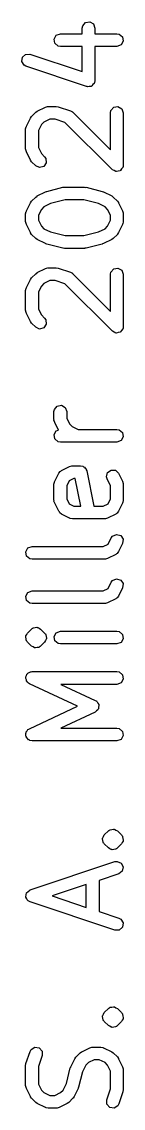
# Model space of a CAD drawing. Extents: x 79.4 to 120.6, y -134.6 to -65.4.
# Drawn here: x 119.33 to 120.53, y -116.55 to -103.73 of the extents above; entities that cross this region are included whole.
import ezdxf

# ---------------------------------------------------------------- set-up
doc = ezdxf.new("R2010")
doc.units = 0
doc.layers.add('BLACK', color=7, linetype='CONTINUOUS')

msp = doc.modelspace()

# ---------------------------------------------------------------- linework, layer by layer
at = {"layer": 'BLACK', "linetype": 'CONTINUOUS'}
for p, q in [((120.044, -103.803), (120.049, -103.777)), ((120.044, -103.871), (120.044, -103.803)), ((120.049, -103.777), (120.082, -103.738)), ((120.082, -103.738), (120.132, -103.729)), ((120.132, -103.729), (120.176, -103.755)), ((120.176, -103.755), (120.194, -103.803)), ((120.194, -103.803), (120.194, -103.871)), ((119.712, -103.933), (119.738, -103.888)), ((119.721, -103.983), (119.712, -103.933)), ((119.738, -103.888), (119.786, -103.871)), ((119.786, -103.871), (120.044, -103.871)), ((120.194, -103.871), (120.452, -103.871)), ((120.452, -103.871), (120.478, -103.875)), ((120.478, -103.875), (120.517, -103.908)), ((120.517, -103.908), (120.526, -103.959)), ((119.76, -104.016), (119.721, -103.983)), ((119.786, -104.021), (119.76, -104.016)), ((120.044, -104.021), (119.786, -104.021)), ((120.044, -104.318), (120.044, -104.021)), ((120.452, -104.021), (120.194, -104.021)), ((120.194, -104.021), (120.194, -104.422)), ((120.501, -104.003), (120.452, -104.021)), ((120.526, -103.959), (120.501, -104.003)), ((119.331, -104.199), (119.339, -104.148)), ((119.339, -104.148), (119.377, -104.114)), ((119.377, -104.114), (119.428, -104.113)), ((119.428, -104.113), (120.044, -104.318)), ((119.358, -104.243), (119.331, -104.199)), ((119.381, -104.255), (119.358, -104.243)), ((120.095, -104.493), (119.381, -104.255)), ((120.19, -104.448), (120.186, -104.452)), ((120.194, -104.422), (120.19, -104.448)), ((120.101, -104.493), (120.095, -104.493)), ((120.106, -104.496), (120.101, -104.493)), ((120.126, -104.492), (120.106, -104.496)), ((120.147, -104.492), (120.126, -104.492)), ((120.151, -104.488), (120.147, -104.492)), ((120.157, -104.487), (120.151, -104.488)), ((120.17, -104.471), (120.157, -104.487)), ((120.185, -104.458), (120.17, -104.471)), ((120.186, -104.452), (120.185, -104.458)), ((119.447, -104.845), (119.495, -104.797)), ((119.495, -104.797), (119.513, -104.785)), ((119.513, -104.785), (119.514, -104.783)), ((119.514, -104.783), (119.609, -104.736)), ((119.609, -104.736), (119.634, -104.728)), ((119.634, -104.728), (119.639, -104.729)), ((119.639, -104.729), (119.643, -104.728)), ((119.643, -104.728), (119.738, -104.728)), ((119.738, -104.728), (119.76, -104.732)), ((119.76, -104.732), (119.762, -104.732)), ((119.762, -104.732), (119.905, -104.779)), ((119.905, -104.779), (119.928, -104.792)), ((119.928, -104.792), (119.93, -104.796)), ((119.93, -104.796), (119.934, -104.797)), ((119.934, -104.797), (120.377, -105.241)), ((120.377, -104.803), (120.382, -104.777)), ((120.377, -105.241), (120.377, -104.803)), ((120.382, -104.777), (120.415, -104.738)), ((120.415, -104.738), (120.465, -104.729)), ((120.465, -104.729), (120.51, -104.755)), ((120.51, -104.755), (120.527, -104.803)), ((120.527, -104.803), (120.527, -105.422)), ((119.385, -104.96), (119.433, -104.865)), ((119.385, -104.964), (119.385, -104.96)), ((119.433, -104.865), (119.446, -104.847)), ((119.446, -104.847), (119.447, -104.845)), ((119.562, -104.943), (119.527, -105.011)), ((119.592, -104.912), (119.562, -104.943)), ((119.661, -104.878), (119.592, -104.912)), ((119.726, -104.878), (119.661, -104.878)), ((119.84, -104.916), (119.726, -104.878)), ((120.399, -105.475), (119.84, -104.916)), ((119.377, -104.993), (119.382, -104.968)), ((119.377, -105.231), (119.377, -104.993)), ((119.382, -104.968), (119.385, -104.964)), ((119.527, -105.011), (119.527, -105.214)), ((119.527, -105.214), (119.562, -105.282)), ((119.379, -105.236), (119.377, -105.231)), ((119.378, -105.24), (119.379, -105.236)), ((119.385, -105.265), (119.378, -105.24)), ((119.433, -105.36), (119.385, -105.265)), ((119.562, -105.282), (119.601, -105.321)), ((119.601, -105.321), (119.616, -105.343)), ((119.616, -105.343), (119.62, -105.394)), ((119.434, -105.361), (119.433, -105.36)), ((119.447, -105.38), (119.434, -105.361)), ((119.495, -105.427), (119.447, -105.38)), ((119.541, -105.449), (119.495, -105.427)), ((119.591, -105.436), (119.541, -105.449)), ((119.62, -105.394), (119.591, -105.436)), ((120.42, -105.484), (120.399, -105.475)), ((120.508, -105.465), (120.495, -105.483)), ((120.523, -105.448), (120.508, -105.465)), ((120.524, -105.443), (120.523, -105.448)), ((120.525, -105.441), (120.524, -105.443)), ((120.527, -105.422), (120.525, -105.438)), ((120.525, -105.438), (120.525, -105.441)), ((120.439, -105.496), (120.42, -105.484)), ((120.443, -105.495), (120.439, -105.496)), ((120.446, -105.497), (120.443, -105.495)), ((120.468, -105.491), (120.446, -105.497)), ((120.49, -105.487), (120.468, -105.491)), ((120.492, -105.484), (120.49, -105.487)), ((120.495, -105.483), (120.492, -105.484)), ((119.609, -105.736), (119.622, -105.732)), ((119.622, -105.732), (119.625, -105.73)), ((119.625, -105.73), (119.815, -105.682)), ((119.815, -105.682), (119.83, -105.681)), ((119.83, -105.681), (119.833, -105.68)), ((119.833, -105.68), (120.071, -105.68)), ((120.071, -105.68), (120.086, -105.683)), ((120.086, -105.683), (120.09, -105.682)), ((120.09, -105.682), (120.28, -105.73)), ((120.28, -105.73), (120.292, -105.735)), ((119.433, -105.865), (119.446, -105.847)), ((119.446, -105.847), (119.447, -105.845)), ((119.447, -105.845), (119.495, -105.797)), ((119.495, -105.797), (119.513, -105.785)), ((119.513, -105.785), (119.514, -105.783)), ((119.514, -105.783), (119.609, -105.736)), ((119.843, -105.83), (119.669, -105.874)), ((120.062, -105.83), (119.843, -105.83)), ((120.236, -105.874), (120.062, -105.83)), ((120.292, -105.735), (120.295, -105.736)), ((120.295, -105.736), (120.391, -105.783)), ((120.391, -105.783), (120.409, -105.797)), ((120.409, -105.797), (120.41, -105.797)), ((120.41, -105.797), (120.458, -105.845)), ((120.458, -105.845), (120.471, -105.863)), ((119.377, -105.993), (119.382, -105.968)), ((119.382, -105.968), (119.385, -105.964)), ((119.385, -105.96), (119.433, -105.865)), ((119.385, -105.964), (119.385, -105.96)), ((119.562, -105.943), (119.527, -106.011)), ((119.592, -105.912), (119.562, -105.943)), ((119.669, -105.874), (119.592, -105.912)), ((120.313, -105.912), (120.236, -105.874)), ((120.343, -105.943), (120.313, -105.912)), ((120.377, -106.011), (120.343, -105.943)), ((120.471, -105.863), (120.472, -105.865)), ((120.472, -105.865), (120.519, -105.96)), ((120.519, -105.96), (120.527, -105.985)), ((120.527, -105.985), (120.526, -105.989)), ((119.377, -106.089), (119.377, -105.993)), ((119.379, -106.093), (119.377, -106.089)), ((119.378, -106.097), (119.379, -106.093)), ((119.385, -106.122), (119.378, -106.097)), ((119.527, -106.011), (119.527, -106.071)), ((119.527, -106.071), (119.562, -106.139)), ((120.343, -106.139), (120.377, -106.071)), ((120.377, -106.071), (120.377, -106.011)), ((120.523, -106.114), (120.52, -106.118)), ((120.527, -106.089), (120.523, -106.114)), ((120.526, -105.989), (120.527, -105.993)), ((120.527, -105.993), (120.527, -106.089)), ((119.433, -106.217), (119.385, -106.122)), ((119.434, -106.218), (119.433, -106.217)), ((119.447, -106.237), (119.434, -106.218)), ((119.495, -106.284), (119.447, -106.237)), ((119.562, -106.139), (119.592, -106.17)), ((119.592, -106.17), (119.669, -106.208)), ((119.669, -106.208), (119.843, -106.252)), ((120.062, -106.252), (120.236, -106.208)), ((120.236, -106.208), (120.313, -106.17)), ((120.313, -106.17), (120.343, -106.139)), ((120.458, -106.237), (120.41, -106.284)), ((120.472, -106.217), (120.458, -106.235)), ((120.458, -106.235), (120.458, -106.237)), ((120.519, -106.122), (120.472, -106.217)), ((120.52, -106.118), (120.519, -106.122)), ((119.496, -106.285), (119.495, -106.284)), ((119.514, -106.299), (119.496, -106.285)), ((119.609, -106.346), (119.514, -106.299)), ((119.613, -106.347), (119.609, -106.346)), ((119.625, -106.352), (119.613, -106.347)), ((119.815, -106.399), (119.625, -106.352)), ((119.843, -106.252), (120.062, -106.252)), ((120.28, -106.352), (120.09, -106.399)), ((120.283, -106.35), (120.28, -106.352)), ((120.295, -106.346), (120.283, -106.35)), ((120.391, -106.299), (120.295, -106.346)), ((120.392, -106.297), (120.391, -106.299)), ((120.41, -106.284), (120.392, -106.297)), ((119.819, -106.399), (119.815, -106.399)), ((119.833, -106.402), (119.819, -106.399)), ((120.071, -106.402), (119.833, -106.402)), ((120.075, -106.4), (120.071, -106.402)), ((120.09, -106.399), (120.075, -106.4)), ((119.433, -106.769), (119.446, -106.751)), ((119.446, -106.751), (119.447, -106.75)), ((119.447, -106.75), (119.495, -106.702)), ((119.495, -106.702), (119.513, -106.689)), ((119.513, -106.689), (119.514, -106.688)), ((119.514, -106.688), (119.609, -106.641)), ((119.609, -106.641), (119.634, -106.633)), ((119.634, -106.633), (119.639, -106.634)), ((119.639, -106.634), (119.643, -106.633)), ((119.643, -106.633), (119.738, -106.633)), ((119.738, -106.633), (119.76, -106.637)), ((119.76, -106.637), (119.762, -106.636)), ((119.762, -106.636), (119.905, -106.684)), ((119.905, -106.684), (119.928, -106.696)), ((119.928, -106.696), (119.93, -106.7)), ((119.93, -106.7), (119.934, -106.702)), ((119.934, -106.702), (120.377, -107.146)), ((120.377, -106.708), (120.382, -106.682)), ((120.377, -107.146), (120.377, -106.708)), ((120.382, -106.682), (120.415, -106.643)), ((120.415, -106.643), (120.465, -106.634)), ((120.465, -106.634), (120.51, -106.659)), ((120.51, -106.659), (120.527, -106.708)), ((120.527, -106.708), (120.527, -107.327)), ((119.377, -106.898), (119.382, -106.872)), ((119.382, -106.872), (119.385, -106.869)), ((119.385, -106.865), (119.433, -106.769)), ((119.385, -106.869), (119.385, -106.865)), ((119.562, -106.847), (119.527, -106.916)), ((119.592, -106.817), (119.562, -106.847)), ((119.661, -106.783), (119.592, -106.817)), ((119.726, -106.783), (119.661, -106.783)), ((119.84, -106.821), (119.726, -106.783)), ((120.399, -107.38), (119.84, -106.821)), ((119.377, -107.136), (119.377, -106.898)), ((119.527, -106.916), (119.527, -107.118)), ((119.379, -107.14), (119.377, -107.136)), ((119.378, -107.145), (119.379, -107.14)), ((119.527, -107.118), (119.562, -107.187)), ((119.385, -107.17), (119.378, -107.145)), ((119.433, -107.265), (119.385, -107.17)), ((119.434, -107.266), (119.433, -107.265)), ((119.447, -107.284), (119.434, -107.266)), ((119.562, -107.187), (119.601, -107.226)), ((119.601, -107.226), (119.616, -107.247)), ((119.616, -107.247), (119.62, -107.298)), ((119.495, -107.332), (119.447, -107.284)), ((119.541, -107.354), (119.495, -107.332)), ((119.591, -107.34), (119.541, -107.354)), ((119.62, -107.298), (119.591, -107.34)), ((120.42, -107.389), (120.399, -107.38)), ((120.439, -107.401), (120.42, -107.389)), ((120.468, -107.396), (120.446, -107.401)), ((120.49, -107.392), (120.468, -107.396)), ((120.492, -107.389), (120.49, -107.392)), ((120.495, -107.388), (120.492, -107.389)), ((120.508, -107.37), (120.495, -107.388)), ((120.523, -107.352), (120.508, -107.37)), ((120.524, -107.348), (120.523, -107.352)), ((120.525, -107.346), (120.524, -107.348)), ((120.527, -107.327), (120.525, -107.343)), ((120.525, -107.343), (120.525, -107.346)), ((120.443, -107.4), (120.439, -107.401)), ((120.446, -107.401), (120.443, -107.4)), ((119.715, -108.301), (119.748, -108.262)), ((119.748, -108.262), (119.799, -108.253)), ((119.799, -108.253), (119.843, -108.278)), ((119.843, -108.278), (119.861, -108.327)), ((119.711, -108.327), (119.715, -108.301)), ((119.711, -108.422), (119.711, -108.327)), ((119.712, -108.426), (119.711, -108.422)), ((119.861, -108.327), (119.861, -108.404)), ((119.861, -108.404), (119.895, -108.473)), ((119.711, -108.43), (119.712, -108.426)), ((119.719, -108.455), (119.711, -108.43)), ((119.764, -108.545), (119.719, -108.455)), ((119.738, -108.555), (119.764, -108.545)), ((119.895, -108.473), (119.925, -108.503)), ((119.925, -108.503), (119.994, -108.537)), ((119.994, -108.537), (120.452, -108.537)), ((120.452, -108.537), (120.478, -108.542)), ((120.478, -108.542), (120.517, -108.575)), ((119.712, -108.599), (119.738, -108.555)), ((119.721, -108.65), (119.712, -108.599)), ((119.76, -108.683), (119.721, -108.65)), ((120.501, -108.67), (120.452, -108.687)), ((120.526, -108.625), (120.501, -108.67)), ((120.517, -108.575), (120.526, -108.625)), ((119.786, -108.687), (119.76, -108.683)), ((120.452, -108.687), (119.786, -108.687)), ((119.719, -109.15), (119.766, -109.055)), ((119.766, -109.055), (119.782, -109.034)), ((119.782, -109.034), (119.792, -109.03)), ((119.792, -109.03), (119.8, -109.021)), ((119.8, -109.021), (119.895, -108.974)), ((119.895, -108.974), (119.92, -108.966)), ((119.92, -108.966), (119.924, -108.967)), ((119.924, -108.967), (119.929, -108.966)), ((119.929, -108.966), (120.024, -108.966)), ((120.024, -108.966), (120.049, -108.97)), ((120.049, -108.97), (120.059, -108.978)), ((120.059, -108.978), (120.071, -108.982)), ((120.071, -108.982), (120.078, -108.994)), ((120.078, -108.994), (120.089, -109.003)), ((120.089, -109.003), (120.091, -109.016)), ((120.091, -109.016), (120.097, -109.026)), ((120.097, -109.026), (120.181, -109.442)), ((120.33, -109.097), (120.342, -109.047)), ((120.342, -109.047), (120.383, -109.017)), ((120.383, -109.017), (120.435, -109.02)), ((120.435, -109.02), (120.472, -109.055)), ((120.472, -109.055), (120.519, -109.15)), ((119.711, -109.184), (119.715, -109.158)), ((119.711, -109.374), (119.711, -109.184)), ((119.715, -109.158), (119.718, -109.155)), ((119.718, -109.155), (119.719, -109.15)), ((119.889, -109.144), (119.861, -109.202)), ((119.946, -109.116), (119.889, -109.144)), ((119.962, -109.116), (119.946, -109.116)), ((120.028, -109.442), (119.962, -109.116)), ((120.338, -109.122), (120.33, -109.097)), ((120.377, -109.202), (120.338, -109.122)), ((120.519, -109.15), (120.527, -109.175)), ((120.527, -109.175), (120.526, -109.18)), ((120.526, -109.18), (120.527, -109.184)), ((120.527, -109.184), (120.527, -109.374)), ((119.861, -109.202), (119.861, -109.357)), ((120.377, -109.357), (120.377, -109.202)), ((119.712, -109.378), (119.711, -109.374)), ((119.711, -109.383), (119.712, -109.378)), ((119.719, -109.408), (119.711, -109.383)), ((119.766, -109.503), (119.719, -109.408)), ((119.861, -109.357), (119.889, -109.414)), ((119.889, -109.414), (119.946, -109.442)), ((119.946, -109.442), (120.028, -109.442)), ((120.181, -109.442), (120.292, -109.442)), ((120.292, -109.442), (120.349, -109.414)), ((120.349, -109.414), (120.377, -109.357)), ((120.519, -109.408), (120.472, -109.503)), ((120.52, -109.403), (120.519, -109.408)), ((120.523, -109.4), (120.52, -109.403)), ((120.527, -109.374), (120.523, -109.4)), ((119.774, -109.511), (119.766, -109.503)), ((119.779, -109.521), (119.774, -109.511)), ((119.8, -109.537), (119.779, -109.521)), ((119.895, -109.584), (119.8, -109.537)), ((120.438, -109.537), (120.343, -109.584)), ((120.446, -109.528), (120.438, -109.537)), ((120.456, -109.524), (120.446, -109.528)), ((120.472, -109.503), (120.456, -109.524)), ((119.899, -109.585), (119.895, -109.584)), ((119.903, -109.588), (119.899, -109.585)), ((119.929, -109.592), (119.903, -109.588)), ((120.31, -109.592), (119.929, -109.592)), ((120.314, -109.591), (120.31, -109.592)), ((120.318, -109.592), (120.314, -109.591)), ((120.343, -109.584), (120.318, -109.592)), ((120.349, -109.89), (120.385, -109.817)), ((120.385, -109.817), (120.401, -109.796)), ((120.401, -109.796), (120.448, -109.776)), ((120.448, -109.776), (120.497, -109.79)), ((120.497, -109.79), (120.525, -109.833)), ((120.525, -109.833), (120.519, -109.884)), ((119.379, -109.98), (119.404, -109.936)), ((119.404, -109.936), (119.452, -109.918)), ((119.452, -109.918), (120.292, -109.918)), ((120.292, -109.918), (120.349, -109.89)), ((120.519, -109.884), (120.472, -109.979)), ((119.387, -110.031), (119.379, -109.98)), ((119.427, -110.064), (119.387, -110.031)), ((119.452, -110.068), (119.427, -110.064)), ((120.31, -110.068), (119.452, -110.068)), ((120.314, -110.067), (120.31, -110.068)), ((120.318, -110.068), (120.314, -110.067)), ((120.343, -110.06), (120.318, -110.068)), ((120.438, -110.013), (120.343, -110.06)), ((120.446, -110.005), (120.438, -110.013)), ((120.456, -110), (120.446, -110.005)), ((120.472, -109.979), (120.456, -110)), ((120.349, -110.414), (120.385, -110.341)), ((120.385, -110.341), (120.401, -110.32)), ((120.401, -110.32), (120.448, -110.299)), ((120.448, -110.299), (120.497, -110.314)), ((120.497, -110.314), (120.525, -110.357)), ((119.379, -110.504), (119.404, -110.46)), ((119.404, -110.46), (119.452, -110.442)), ((119.452, -110.442), (120.292, -110.442)), ((120.292, -110.442), (120.349, -110.414)), ((120.519, -110.408), (120.472, -110.503)), ((120.525, -110.357), (120.519, -110.408)), ((119.387, -110.555), (119.379, -110.504)), ((119.427, -110.588), (119.387, -110.555)), ((119.452, -110.592), (119.427, -110.588)), ((120.31, -110.592), (119.452, -110.592)), ((120.314, -110.591), (120.31, -110.592)), ((120.318, -110.592), (120.314, -110.591)), ((120.343, -110.584), (120.318, -110.592)), ((120.438, -110.537), (120.343, -110.584)), ((120.446, -110.528), (120.438, -110.537)), ((120.456, -110.524), (120.446, -110.528)), ((120.472, -110.503), (120.456, -110.524)), ((119.378, -110.987), (119.379, -110.984)), ((119.379, -110.98), (119.38, -110.977)), ((119.379, -110.984), (119.379, -110.98)), ((119.38, -110.974), (119.391, -110.958)), ((119.38, -110.977), (119.38, -110.974)), ((119.391, -110.958), (119.399, -110.94)), ((119.399, -110.94), (119.447, -110.893)), ((119.447, -110.893), (119.455, -110.887)), ((119.455, -110.887), (119.457, -110.884)), ((119.457, -110.884), (119.46, -110.883)), ((119.46, -110.883), (119.468, -110.878)), ((119.468, -110.878), (119.488, -110.876)), ((119.488, -110.876), (119.507, -110.871)), ((119.507, -110.871), (119.513, -110.874)), ((119.513, -110.874), (119.519, -110.873)), ((119.519, -110.873), (119.535, -110.884)), ((119.535, -110.884), (119.553, -110.893)), ((119.553, -110.893), (119.601, -110.94)), ((119.601, -110.94), (119.606, -110.948)), ((119.606, -110.948), (119.609, -110.95)), ((119.609, -110.95), (119.61, -110.954)), ((119.61, -110.954), (119.61, -110.954)), ((119.61, -110.954), (119.613, -110.956)), ((119.613, -110.956), (119.613, -110.958)), ((119.613, -110.958), (119.616, -110.962)), ((119.616, -110.962), (119.617, -110.981)), ((119.617, -110.981), (119.622, -111)), ((119.712, -110.98), (119.738, -110.936)), ((119.721, -111.031), (119.712, -110.98)), ((119.738, -110.936), (119.786, -110.918)), ((119.786, -110.918), (120.452, -110.918)), ((120.452, -110.918), (120.478, -110.923)), ((120.478, -110.923), (120.517, -110.956)), ((120.517, -110.956), (120.526, -111.006)), ((119.383, -111.006), (119.378, -110.987)), ((119.384, -111.025), (119.383, -111.006)), ((119.387, -111.029), (119.384, -111.025)), ((119.387, -111.031), (119.387, -111.029)), ((119.39, -111.033), (119.387, -111.031)), ((119.391, -111.036), (119.39, -111.033)), ((119.39, -111.033), (119.39, -111.033)), ((119.394, -111.038), (119.391, -111.036)), ((119.399, -111.046), (119.394, -111.038)), ((119.447, -111.094), (119.399, -111.046)), ((119.465, -111.102), (119.447, -111.094)), ((119.481, -111.113), (119.465, -111.102)), ((119.487, -111.113), (119.481, -111.113)), ((119.493, -111.116), (119.487, -111.113)), ((119.512, -111.111), (119.493, -111.116)), ((119.532, -111.109), (119.512, -111.111)), ((119.54, -111.103), (119.532, -111.109)), ((119.543, -111.102), (119.54, -111.103)), ((119.545, -111.1), (119.543, -111.102)), ((119.553, -111.094), (119.545, -111.1)), ((119.601, -111.046), (119.553, -111.094)), ((119.609, -111.029), (119.601, -111.046)), ((119.62, -111.013), (119.609, -111.029)), ((119.621, -111.006), (119.62, -111.009)), ((119.62, -111.009), (119.62, -111.013)), ((119.622, -111), (119.621, -111.003)), ((119.621, -111.003), (119.621, -111.006)), ((119.76, -111.064), (119.721, -111.031)), ((119.786, -111.068), (119.76, -111.064)), ((120.452, -111.068), (119.786, -111.068)), ((120.501, -111.051), (120.452, -111.068)), ((120.526, -111.006), (120.501, -111.051)), ((119.378, -111.476), (119.38, -111.466)), ((119.385, -111.491), (119.378, -111.476)), ((119.379, -111.456), (119.387, -111.442)), ((119.38, -111.466), (119.379, -111.456)), ((119.387, -111.507), (119.385, -111.491)), ((119.387, -111.442), (119.391, -111.426)), ((119.391, -111.426), (119.399, -111.421)), ((119.399, -111.421), (119.404, -111.412)), ((119.404, -111.412), (119.42, -111.406)), ((119.42, -111.406), (119.433, -111.397)), ((119.433, -111.397), (119.443, -111.398)), ((119.443, -111.398), (119.452, -111.395)), ((119.452, -111.395), (120.452, -111.395)), ((120.452, -111.395), (120.478, -111.399)), ((120.478, -111.399), (120.517, -111.432)), ((120.526, -111.483), (120.501, -111.527)), ((120.517, -111.432), (120.526, -111.483)), ((119.395, -111.513), (119.387, -111.507)), ((119.399, -111.523), (119.395, -111.513)), ((119.421, -111.537), (119.399, -111.523)), ((119.989, -111.803), (119.421, -111.537)), ((120.452, -111.545), (119.79, -111.545)), ((119.79, -111.545), (120.198, -111.735)), ((120.501, -111.527), (120.452, -111.545)), ((120.198, -111.735), (120.206, -111.741)), ((120.206, -111.741), (120.21, -111.741)), ((120.21, -111.741), (120.212, -111.744)), ((120.212, -111.744), (120.22, -111.75)), ((120.22, -111.75), (120.228, -111.767)), ((119.421, -112.068), (119.989, -111.803)), ((120.198, -111.871), (119.79, -112.061)), ((120.212, -111.857), (120.198, -111.871)), ((120.228, -111.846), (120.212, -111.857)), ((120.228, -111.767), (120.239, -111.783)), ((120.23, -111.839), (120.228, -111.846)), ((120.235, -111.835), (120.23, -111.839)), ((120.236, -111.815), (120.235, -111.835)), ((120.241, -111.796), (120.236, -111.815)), ((120.239, -111.783), (120.239, -111.79)), ((120.239, -111.79), (120.241, -111.796)), ((119.379, -112.123), (119.384, -112.114)), ((119.381, -112.139), (119.379, -112.123)), ((119.38, -112.156), (119.381, -112.139)), ((119.384, -112.105), (119.396, -112.093)), ((119.384, -112.114), (119.384, -112.105)), ((119.396, -112.093), (119.404, -112.079)), ((119.404, -112.079), (119.414, -112.075)), ((119.414, -112.075), (119.421, -112.068)), ((119.79, -112.061), (120.452, -112.061)), ((120.452, -112.061), (120.478, -112.066)), ((120.478, -112.066), (120.517, -112.099)), ((120.517, -112.099), (120.526, -112.149)), ((119.386, -112.164), (119.38, -112.156)), ((119.387, -112.174), (119.386, -112.164)), ((119.4, -112.184), (119.387, -112.174)), ((119.409, -112.198), (119.4, -112.184)), ((119.419, -112.2), (119.409, -112.198)), ((119.427, -112.207), (119.419, -112.2)), ((119.452, -112.211), (119.427, -112.207)), ((120.452, -112.211), (119.452, -112.211)), ((120.501, -112.194), (120.452, -112.211)), ((120.526, -112.149), (120.501, -112.194)), ((120.304, -113.321), (120.352, -113.274)), ((120.352, -113.274), (120.36, -113.268)), ((120.36, -113.268), (120.362, -113.265)), ((120.362, -113.265), (120.365, -113.264)), ((120.365, -113.264), (120.373, -113.259)), ((120.373, -113.259), (120.392, -113.257)), ((120.392, -113.257), (120.411, -113.252)), ((120.411, -113.252), (120.417, -113.255)), ((120.417, -113.255), (120.424, -113.254)), ((120.424, -113.254), (120.44, -113.265)), ((120.44, -113.265), (120.458, -113.274)), ((120.458, -113.274), (120.505, -113.321)), ((120.282, -113.368), (120.284, -113.365)), ((120.287, -113.387), (120.282, -113.368)), ((120.283, -113.361), (120.285, -113.358)), ((120.284, -113.365), (120.283, -113.361)), ((120.285, -113.355), (120.296, -113.339)), ((120.285, -113.358), (120.285, -113.355)), ((120.289, -113.406), (120.287, -113.387)), ((120.292, -113.41), (120.289, -113.406)), ((120.292, -113.412), (120.292, -113.41)), ((120.295, -113.414), (120.292, -113.412)), ((120.296, -113.417), (120.295, -113.414)), ((120.295, -113.414), (120.295, -113.414)), ((120.296, -113.339), (120.304, -113.321)), ((120.298, -113.419), (120.296, -113.417)), ((120.304, -113.427), (120.298, -113.419)), ((120.505, -113.321), (120.511, -113.329)), ((120.514, -113.41), (120.505, -113.427)), ((120.511, -113.329), (120.514, -113.331)), ((120.514, -113.331), (120.515, -113.334)), ((120.525, -113.394), (120.514, -113.41)), ((120.515, -113.334), (120.515, -113.335)), ((120.515, -113.335), (120.517, -113.337)), ((120.517, -113.337), (120.518, -113.339)), ((120.518, -113.339), (120.52, -113.343)), ((120.52, -113.343), (120.522, -113.362)), ((120.522, -113.362), (120.527, -113.381)), ((120.526, -113.387), (120.525, -113.39)), ((120.525, -113.39), (120.525, -113.394)), ((120.527, -113.381), (120.526, -113.384)), ((120.526, -113.384), (120.526, -113.387)), ((120.352, -113.475), (120.304, -113.427)), ((120.369, -113.483), (120.352, -113.475)), ((120.385, -113.494), (120.369, -113.483)), ((120.392, -113.494), (120.385, -113.494)), ((120.398, -113.497), (120.392, -113.494)), ((120.417, -113.492), (120.398, -113.497)), ((120.436, -113.49), (120.417, -113.492)), ((120.445, -113.484), (120.436, -113.49)), ((120.448, -113.483), (120.445, -113.484)), ((120.45, -113.481), (120.448, -113.483)), ((120.458, -113.475), (120.45, -113.481)), ((120.505, -113.427), (120.458, -113.475)), ((119.429, -113.97), (120.429, -113.636)), ((120.429, -113.636), (120.454, -113.633)), ((120.454, -113.633), (120.502, -113.652)), ((120.502, -113.652), (120.527, -113.697)), ((120.476, -113.779), (120.242, -113.857)), ((120.516, -113.747), (120.476, -113.779)), ((120.527, -113.697), (120.516, -113.747)), ((120.092, -113.907), (119.69, -114.041)), ((120.092, -114.175), (120.092, -113.907)), ((120.242, -113.857), (120.242, -114.225)), ((119.378, -114.052), (119.383, -114.029)), ((119.379, -114.054), (119.378, -114.052)), ((119.379, -114.056), (119.379, -114.054)), ((119.391, -114.076), (119.379, -114.056)), ((119.383, -114.029), (119.386, -114.005)), ((119.386, -114.005), (119.388, -114.004)), ((119.388, -114.002), (119.407, -113.987)), ((119.388, -114.004), (119.388, -114.002)), ((119.407, -113.987), (119.425, -113.971)), ((119.425, -113.971), (119.427, -113.971)), ((119.427, -113.971), (119.429, -113.97)), ((119.69, -114.041), (120.092, -114.175)), ((119.403, -114.097), (119.391, -114.076)), ((119.405, -114.098), (119.403, -114.097)), ((119.406, -114.1), (119.405, -114.098)), ((119.429, -114.112), (119.406, -114.1)), ((120.429, -114.445), (119.429, -114.112)), ((120.242, -114.225), (120.476, -114.303)), ((120.476, -114.303), (120.499, -114.316)), ((120.499, -114.316), (120.526, -114.359)), ((120.48, -114.444), (120.429, -114.445)), ((120.518, -114.41), (120.48, -114.444)), ((120.526, -114.359), (120.518, -114.41)), ((120.282, -115.463), (120.284, -115.46)), ((120.287, -115.482), (120.282, -115.463)), ((120.283, -115.456), (120.285, -115.454)), ((120.284, -115.46), (120.283, -115.456)), ((120.285, -115.45), (120.296, -115.434)), ((120.285, -115.454), (120.285, -115.45)), ((120.296, -115.434), (120.304, -115.416)), ((120.304, -115.416), (120.352, -115.369)), ((120.352, -115.369), (120.36, -115.363)), ((120.36, -115.363), (120.362, -115.36)), ((120.362, -115.36), (120.365, -115.36)), ((120.365, -115.36), (120.373, -115.354)), ((120.373, -115.354), (120.392, -115.352)), ((120.392, -115.352), (120.411, -115.347)), ((120.411, -115.347), (120.417, -115.35)), ((120.417, -115.35), (120.424, -115.349)), ((120.424, -115.349), (120.44, -115.361)), ((120.44, -115.361), (120.458, -115.369)), ((120.458, -115.369), (120.505, -115.416)), ((120.505, -115.416), (120.511, -115.425)), ((120.511, -115.425), (120.514, -115.427)), ((120.514, -115.427), (120.515, -115.43)), ((120.515, -115.43), (120.515, -115.43)), ((120.515, -115.43), (120.517, -115.432)), ((120.517, -115.432), (120.518, -115.434)), ((120.518, -115.434), (120.52, -115.438)), ((120.52, -115.438), (120.522, -115.457)), ((120.522, -115.457), (120.527, -115.476)), ((120.289, -115.501), (120.287, -115.482)), ((120.292, -115.505), (120.289, -115.501)), ((120.292, -115.507), (120.292, -115.505)), ((120.295, -115.509), (120.292, -115.507)), ((120.296, -115.513), (120.295, -115.509)), ((120.295, -115.509), (120.295, -115.509)), ((120.298, -115.514), (120.296, -115.513)), ((120.304, -115.523), (120.298, -115.514)), ((120.352, -115.57), (120.304, -115.523)), ((120.369, -115.578), (120.352, -115.57)), ((120.385, -115.59), (120.369, -115.578)), ((120.392, -115.589), (120.385, -115.59)), ((120.398, -115.592), (120.392, -115.589)), ((120.417, -115.587), (120.398, -115.592)), ((120.436, -115.585), (120.417, -115.587)), ((120.445, -115.579), (120.436, -115.585)), ((120.448, -115.579), (120.445, -115.579)), ((120.45, -115.576), (120.448, -115.579)), ((120.458, -115.57), (120.45, -115.576)), ((120.505, -115.523), (120.458, -115.57)), ((120.514, -115.505), (120.505, -115.523)), ((120.525, -115.489), (120.514, -115.505)), ((120.526, -115.483), (120.525, -115.486)), ((120.525, -115.486), (120.525, -115.489)), ((120.527, -115.476), (120.526, -115.479)), ((120.526, -115.479), (120.526, -115.483)), ((119.429, -115.874), (119.441, -115.851)), ((119.441, -115.851), (119.485, -115.825)), ((119.485, -115.825), (119.536, -115.832)), ((119.536, -115.832), (119.57, -115.871)), ((120.038, -115.879), (120.133, -115.831)), ((120.133, -115.831), (120.158, -115.824)), ((120.158, -115.824), (120.162, -115.825)), ((120.162, -115.825), (120.167, -115.823)), ((120.167, -115.823), (120.262, -115.823)), ((120.262, -115.823), (120.288, -115.828)), ((120.288, -115.828), (120.291, -115.831)), ((120.291, -115.831), (120.295, -115.831)), ((120.295, -115.831), (120.391, -115.879)), ((119.381, -116.017), (119.429, -115.874)), ((119.571, -115.922), (119.527, -116.053)), ((119.57, -115.871), (119.571, -115.922)), ((119.909, -116.055), (119.957, -115.96)), ((119.957, -115.96), (119.97, -115.942)), ((119.97, -115.942), (119.971, -115.94)), ((119.971, -115.94), (120.018, -115.893)), ((120.018, -115.893), (120.037, -115.88)), ((120.037, -115.88), (120.038, -115.879)), ((120.184, -115.973), (120.116, -116.007)), ((120.244, -115.973), (120.184, -115.973)), ((120.313, -116.007), (120.244, -115.973)), ((120.391, -115.879), (120.409, -115.892)), ((120.409, -115.892), (120.41, -115.893)), ((120.41, -115.893), (120.458, -115.94)), ((120.458, -115.94), (120.471, -115.959)), ((120.471, -115.959), (120.472, -115.96)), ((120.472, -115.96), (120.519, -116.055)), ((119.377, -116.041), (119.381, -116.019)), ((119.377, -116.279), (119.377, -116.041)), ((119.381, -116.019), (119.381, -116.017)), ((119.527, -116.053), (119.527, -116.261)), ((119.858, -116.253), (119.903, -116.07)), ((119.903, -116.07), (119.909, -116.059)), ((119.909, -116.059), (119.909, -116.055)), ((120.085, -116.038), (120.047, -116.115)), ((120.116, -116.007), (120.085, -116.038)), ((120.343, -116.038), (120.313, -116.007)), ((120.377, -116.106), (120.343, -116.038)), ((120.377, -116.314), (120.377, -116.106)), ((120.519, -116.055), (120.527, -116.08)), ((120.527, -116.08), (120.526, -116.084)), ((120.526, -116.084), (120.527, -116.089)), ((120.527, -116.089), (120.527, -116.327)), ((120.047, -116.115), (120.001, -116.297)), ((119.379, -116.283), (119.377, -116.279)), ((119.378, -116.288), (119.379, -116.283)), ((119.385, -116.313), (119.378, -116.288)), ((119.433, -116.408), (119.385, -116.313)), ((119.527, -116.261), (119.562, -116.33)), ((119.562, -116.33), (119.592, -116.36)), ((119.592, -116.36), (119.661, -116.395)), ((119.72, -116.395), (119.789, -116.36)), ((119.789, -116.36), (119.819, -116.33)), ((119.819, -116.33), (119.858, -116.253)), ((119.996, -116.313), (119.948, -116.408)), ((120.001, -116.297), (119.996, -116.309)), ((119.996, -116.309), (119.996, -116.313)), ((120.334, -116.446), (120.377, -116.314)), ((120.524, -116.35), (120.476, -116.493)), ((120.527, -116.327), (120.523, -116.349)), ((120.523, -116.349), (120.524, -116.35)), ((119.434, -116.409), (119.433, -116.408)), ((119.447, -116.427), (119.434, -116.409)), ((119.495, -116.475), (119.447, -116.427)), ((119.496, -116.476), (119.495, -116.475)), ((119.514, -116.489), (119.496, -116.476)), ((119.609, -116.537), (119.514, -116.489)), ((119.661, -116.395), (119.72, -116.395)), ((119.867, -116.489), (119.772, -116.537)), ((119.868, -116.488), (119.867, -116.489)), ((119.886, -116.475), (119.868, -116.488)), ((119.934, -116.427), (119.886, -116.475)), ((119.935, -116.426), (119.934, -116.427)), ((119.948, -116.408), (119.935, -116.426)), ((120.335, -116.497), (120.334, -116.446)), ((120.369, -116.535), (120.335, -116.497)), ((120.476, -116.493), (120.464, -116.516)), ((119.614, -116.537), (119.609, -116.537)), ((119.617, -116.54), (119.614, -116.537)), ((119.643, -116.545), (119.617, -116.54)), ((119.738, -116.545), (119.643, -116.545)), ((119.742, -116.543), (119.738, -116.545)), ((119.747, -116.544), (119.742, -116.543)), ((119.772, -116.537), (119.747, -116.544)), ((120.42, -116.543), (120.369, -116.535)), ((120.464, -116.516), (120.42, -116.543))]:
    msp.add_line(p, q, dxfattribs=at)

doc.saveas('drawing.dxf')
